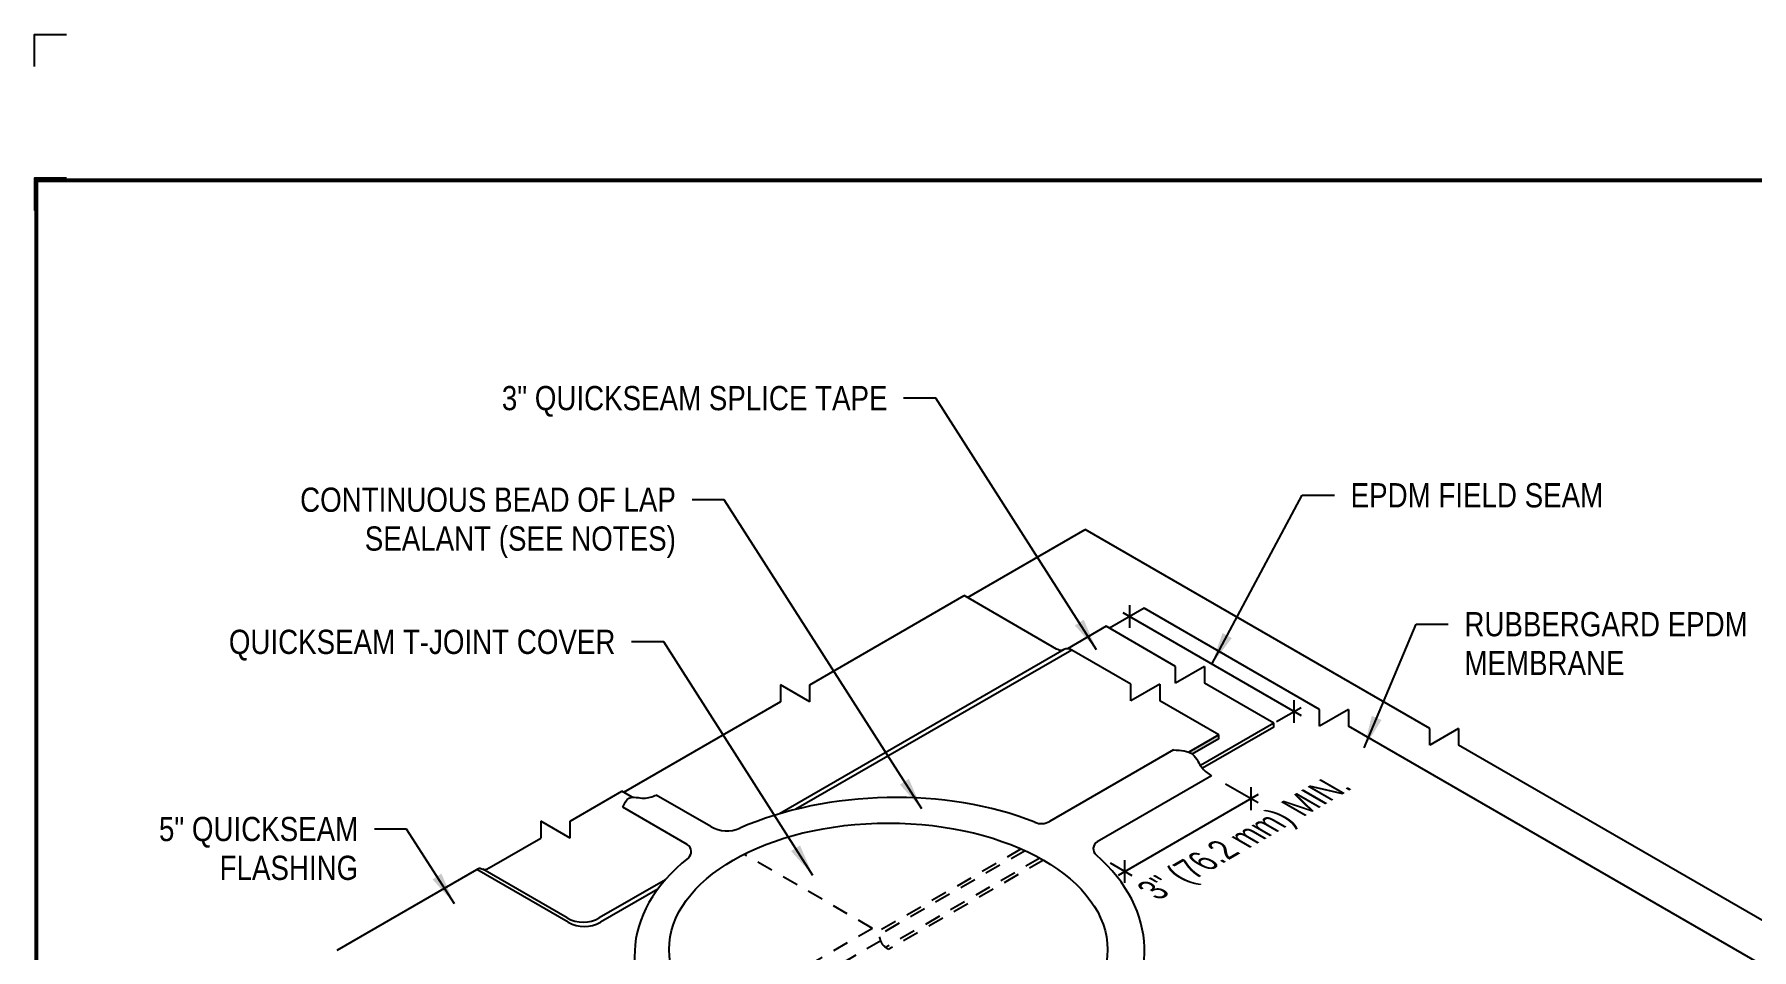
# Model space of a CAD drawing. Header units: inches. Extents: x 143.4 to 163.5, y -66.6 to -49.9.
# Drawn here: x 143.45 to 156.75, y -56.95 to -49.86 of the extents above; entities that cross this region are included whole.
import ezdxf
from ezdxf.enums import TextEntityAlignment as Align

# ---------------------------------------------------------------- set-up
doc = ezdxf.new("R2010")
doc.units = ezdxf.units.IN
doc.header["$MEASUREMENT"] = 0
doc.linetypes.add('HIDDEN2', pattern=[0.1875, 0.125, -0.0625])
doc.layers.get('0').update_dxf_attribs({"linetype": 'CONTINUOUS'})
doc.layers.get('DEFPOINTS').update_dxf_attribs({"linetype": 'CONTINUOUS'})
for name, color, linetype in [('FSBP-ANNO-NOTE', 7, 'CONTINUOUS'), ('FSBP-INSULATION', 7, 'CONTINUOUS'), ('FSBP-MEMBRANE', 7, 'CONTINUOUS'), ('FSBP-SEALANTS', 1, 'CONTINUOUS'), ('FSBP-TTLB-BORDER', 7, 'CONTINUOUS'), ('FSBP-TTLB-TEXT', 7, 'CONTINUOUS')]:
    doc.layers.add(name, color=color, linetype=linetype)
doc.styles.add('FSBP_ARIAL', font='ARIAL.TTF')
doc.styles.add('FSBP_ARIAL_BOLD', font='')
doc.styles.add('FSBP_ARIAL_NAR', font='ARIALN.TTF')
doc.styles.get('FSBP_ARIAL_BOLD').set_extended_font_data('Arial Black')
doc.dimstyles.new('FSBP-LEADER', dxfattribs={"dimtxt": 0.1875, "dimasz": 0.25, "dimexe": 0.0625, "dimexo": 0.125, "dimgap": 0.125, "dimtad": 0, "dimtih": 1, "dimtoh": 1, "dimdec": 4, "dimzin": 0, "dimdsep": 46, "dimlunit": 4, "dimtxsty": 'FSBP_ARIAL_NAR', "dimcen": 0.09375, "dimclrd": 256, "dimclre": 256, "dimclrt": 256, "dimadec": 0, "dimazin": 0, "dimtfac": 1, "dimtdec": 4, "dimtofl": 0, "dimtmove": 0, "dimatfit": 3, "dimfxl": 0, "dimtolj": 1, "dimtzin": 0, "dimlwd": -1, "dimlwe": -1, "dimarcsym": 0})

# ---------------------------------------------------------------- blocks, each defined once
blk = doc.blocks.new('TTLB-EPDM_1')
at = {"layer": 'DEFPOINTS', "linetype": 'Continuous', "ltscale": 1.75}
blk.add_lwpolyline([(-0.015625, 13.88083333333333), (-0.015625, 14.13083333333333), (0.234375, 14.13083333333333)], dxfattribs=at)
at = {"layer": 'DEFPOINTS', "color": 1}
blk.add_lwpolyline([(0.234375, 13.015625), (-0.015625, 13.015625), (-0.015625, 12.765625)], dxfattribs=at)
at = {"layer": 'FSBP-TTLB-BORDER', "const_width": 0.03125}
blk.add_lwpolyline([(20, 0), (20, 13), (0, 13), (0, 0)], dxfattribs=at)
at = {"layer": 'FSBP-TTLB-TEXT'}
for tag, height, style, p in [('MAXIMUM_WARRANTY', 0.1875, 'FSBP_ARIAL_BOLD', (18.03987100774941, 0.2240244307510579)), ('ACCPT_SYSTEMS', 0.21875, 'FSBP_ARIAL', (12.49438170418193, -1.125))]:
    blk.add_attdef(tag, text='', height=height, dxfattribs=dict(at, style=style)).set_placement(p, align=Align.MIDDLE_LEFT)
for tag, height, style, p in [('DETAIL_DESCP_LINE_1', 0.21875, 'FSBP_ARIAL_BOLD', (10.33118450231211, -0.3736318192489421)), ('ISSUE_REV_DATE', 0.21875, 'FSBP_ARIAL', (16.84069633627263, -0.7282559425942452)), ('DETAIL_NUMBER', 0.4375, 'FSBP_ARIAL', (18.91941590748775, -0.8931630692489421))]:
    blk.add_attdef(tag, text='', height=height, dxfattribs=dict(at, style=style)).set_placement(p, align=Align.MIDDLE_CENTER)

msp = doc.modelspace()

# ---------------------------------------------------------------- hatches: boundary and pattern name
at = {"layer": 'FSBP-MEMBRANE'}
h = msp.add_hatch(color=256, dxfattribs=at)
edge = h.paths.add_edge_path()
edge.add_line((152.6246671444855, -55.31499877616976), (152.6246671444855, -55.28499877616973))
edge.add_line((152.6246671444855, -55.28499877616973), (152.3927314393751, -55.4189069179498))
edge.add_spline(control_points=[(152.3927314393751, -55.4189069179498), (152.4022196321247, -55.42282312328642), (152.4110311073555, -55.42768400801121), (152.4189760058932, -55.4337546104059)], knot_values=[0.1728506188665323, 0.1728506188665323, 0.1728506188665323, 0.1728506188665323, 0.2213454114712345, 0.2213454114712345, 0.2213454114712345, 0.2213454114712345], degree=3, periodic=0)
edge.add_line((152.4189760058932, -55.4337546104059), (152.6246671444855, -55.31499877616976))

# ---------------------------------------------------------------- linework, layer by layer
at = {"layer": 'FSBP-ANNO-NOTE'}
for p, q in [((151.9348431581184, -54.45665718804042), (151.9348431581184, -54.27988049274381)), ((151.8807165703818, -54.33701884039213), (153.2620270894181, -55.13451884039218)), ((153.0711005238624, -55.18225034441124), (153.2620270894181, -55.07201884039218)), ((153.2079005016816, -55.19165718804052), (153.2079005016816, -55.01488049274386)), ((152.9287362009355, -55.74733276052307), (151.8435050525888, -56.37389125615407)), ((152.6772098353565, -55.66461394564776), (152.9287362009355, -55.80983276052307)), ((152.874609613199, -55.8669711081714), (152.874609613199, -55.69019441287476)), ((151.7837212585812, -56.27687506659059), (151.9517582280617, -56.37389125615401)), ((151.8976316403252, -56.43102960380234), (151.8976316403252, -56.25425290850571))]:
    msp.add_line(p, q, dxfattribs=at)
at = {"layer": 'FSBP-INSULATION'}
for p, q in [((150.6784625013588, -54.22135700156245), (151.5899568365556, -53.69510550177152)), ((154.259250522629, -55.23622292997207), (151.5899568365556, -53.69510550177152)), ((154.482951486921, -55.23622292997207), (154.2592505226289, -55.36537674192407)), ((154.2592505226289, -55.36537674192407), (154.2592505226289, -55.23622292997207)), ((154.482951486921, -55.23622292997207), (154.482951486921, -55.36537674192407)), ((157.622468293685, -57.1779776154347), (154.482951486921, -55.36537674192407))]:
    msp.add_line(p, q, dxfattribs=at)
at = {"layer": 'FSBP-MEMBRANE'}
for p, q in [((149.456095408006, -54.89709097195792), (150.6524817392449, -54.2063570015623)), ((151.3681362980212, -54.61954035371859), (150.652481739245, -54.20635700156235)), ((152.0459840567336, -54.30410161265876), (151.7778107781025, -54.45893152726579)), ((153.404756231125, -55.08858909331097), (152.0459840567335, -54.30410161265876)), ((151.751830015989, -54.4439315272658), (151.4518726047605, -54.61711201938401)), ((152.2894985866812, -54.75435462128983), (151.751830015989, -54.44393152726586)), ((151.426499205142, -54.62287120743376), (149.2217577561551, -55.89577927649991)), ((151.4858437385088, -54.62749877616976), (149.3484289121537, -55.86153580153585)), ((151.9434049593511, -54.89167187019369), (151.4858437385089, -54.62749877616976)), ((152.5131995509734, -54.75435462128989), (152.2894985866812, -54.88350843324189)), ((152.2894985866812, -54.88350843324189), (152.2894985866812, -54.75435462128983)), ((152.5131995509734, -54.75435462128989), (152.5131995509734, -54.88350843324189)), ((149.456095408006, -55.02816327695443), (149.229071516287, -54.89709097195792)), ((149.229071516287, -54.89709097195792), (149.229071516287, -55.02816327695443)), ((149.456095408006, -55.02816327695443), (149.456095408006, -54.89709097195787)), ((152.1671059236432, -54.89167187019375), (151.9434049593511, -55.02082568214574)), ((151.9434049593511, -55.02082568214574), (151.9434049593511, -54.89167187019375)), ((152.1671059236432, -54.89167187019375), (152.1671059236432, -55.02082568214574)), ((153.0508681216656, -55.19393152726592), (152.5131995509734, -54.88350843324189)), ((149.229071516287, -55.02816327695449), (148.0130107626793, -55.73025628040078)), ((152.6246671444855, -55.28499877616973), (152.1671059236433, -55.02082568214574)), ((153.0508681216656, -55.19393152726586), (152.4822962988574, -55.52219662221783)), ((153.0508681216656, -55.22393152726589), (153.0508681216656, -55.19393152726592)), ((153.6284571954171, -55.08858909331097), (153.404756231125, -55.21774290526297)), ((153.404756231125, -55.21774290526297), (153.404756231125, -55.08858909331092)), ((153.6284571954171, -55.08858909331097), (153.6284571954171, -55.21774290526297)), ((156.8625158971259, -57.08492756726945), (153.6284571954171, -55.21774290526297)), ((152.6246671444855, -55.28499877616973), (152.3927314393752, -55.41890691794985)), ((152.6246671444855, -55.31499877616976), (152.4189760058932, -55.4337546104059)), ((153.0508681216656, -55.22393152726589), (152.4975697077215, -55.5433785154987)), ((152.6246671444855, -55.31499877616976), (152.6246671444855, -55.28499877616973)), ((147.5980687786524, -55.95346627138007), (147.9988452932324, -55.72207784280236)), ((148.0788283488187, -55.76825608147566), (147.9988452932324, -55.72207784280236)), ((147.5980687786524, -56.08453857637652), (147.3710448869333, -55.95346627138007)), ((147.3710448869333, -55.95346627138007), (147.3710448869334, -56.08453857637657)), ((147.5980687786524, -56.08453857637652), (147.5980687786524, -55.95346627138001)), ((146.9702683723532, -56.31592700495422), (147.3710448869334, -56.08453857637652)), ((145.7923779730235, -56.95233921927984), (146.8749097277541, -56.32733921927978)), ((147.583271727018, -56.73631221023849), (146.8749097277541, -56.32733921927984)), ((147.5746443277837, -56.70240309134606), (146.9221050584268, -56.32565936885742)), ((148.3366800176515, -56.40677914745195), (147.8246443277012, -56.70240309129842)), ((148.2780100855777, -56.47954239920511), (147.833271727018, -56.73631221023849))]:
    msp.add_line(p, q, dxfattribs=at)
at = {"layer": 'FSBP-MEMBRANE', "linetype": 'HIDDEN2'}
for p, q in [((149.9410566345874, -56.78341408355668), (148.9470632572636, -56.2095317395861)), ((151.0940320523799, -56.16871135862793), (149.9754405829657, -56.81453044460743)), ((151.1232217329922, -56.1818586886689), (149.9902874958524, -56.83595857545565)), ((151.2387182723872, -56.24017673055873), (150.0421229599614, -56.9310313562987)), ((151.2649800553002, -56.2550144831245), (150.0638608253117, -56.94848099388723)), ((149.9410566345874, -56.78341408355668), (148.8967055996621, -57.38637043469929)), ((150.0060027120511, -56.87999330556771), (149.0378711556841, -57.43894431973261))]:
    msp.add_line(p, q, dxfattribs=at)
at = {"layer": 'FSBP-MEMBRANE'}
for centre in [(147.6996443277012, -56.48589674035229), (147.708271727018, -56.51980585929242)]:
    msp.add_arc(centre, 0.25, 240.0000000000002, 299.9999999999997, dxfattribs=at)
for points in [[(151.4858437385088, -54.62749877616976), (151.44012535041, -54.6178493021503), (151.4053154649005, -54.63063072327439), (151.3681362980211, -54.61954035371859)], [(146.8749097277541, -56.32733921927984), (146.9004604835115, -56.31747767385643), (146.9276079037524, -56.32755648277031), (146.9702683723532, -56.31592700495422)]]:
    msp.add_spline(points, degree=3, dxfattribs=at)
at = {"layer": 'FSBP-MEMBRANE', "linetype": 'HIDDEN2'}
msp.add_spline([(150.0638608253116, -56.94848099388723), (150.0138810092907, -56.89819656340102), (149.9891868197502, -56.83384872274273), (149.9410566345873, -56.78341408355668)], degree=3, dxfattribs=at)
at = {"layer": 'FSBP-SEALANTS'}
for p, q in [((152.2740802922351, -55.40103420516634), (151.3137030433632, -55.955508268326)), ((152.5689566598496, -55.6021139456282), (151.6832657020762, -56.11346785851747)), ((148.6884752090636, -55.99504581079434), (148.2661551241474, -55.75121919608385)), ((148.5064167214864, -56.13482180909448), (148.006051547033, -55.84563372327987))]:
    msp.add_line(p, q, dxfattribs=at)
for centre, radius, start, end in [((148.8134752090636, -55.77853945984809), 0.25, 240.0000000000156, 293.6653023621444), ((151.2512030433632, -55.84725509285293), 0.125, 245.9298912335581, 299.9999999999779), ((148.4751422201034, -56.18893424355507), 0.0625, 307.1382435107596, 59.97406063393129), ((151.712769362188, -56.16647736150689), 0.06066690504036655, 119.0991328989563, 231.4051816098991)]:
    msp.add_arc(centre, radius, start, end, dxfattribs=at)
for major_axis, ratio, start_param, end_param in [((1.987520460315523, 0.05418256343742982), 0.5926261111413533, 0.9460982270172118, 2.171596263540905), ((1.965508050748376, 0.05978943295056753), 0.6116550854601437, 2.461314533445666, 5.014919327057592), ((-1.984758227618479, 0.006583787125725509), 0.6364384220185034, 2.555002991367754, 3.767415587442119)]:
    msp.add_ellipse((150.063860825312, -56.9484809938874), major_axis=major_axis, ratio=ratio, start_param=start_param, end_param=end_param, dxfattribs=at)
msp.add_ellipse((150.063860825312, -56.9484809938874), major_axis=(-1.698639105076916, 0), ratio=0.5773502691896248, dxfattribs=at)
for points in [[(152.2740802922349, -55.40103420516634), (152.4233048373463, -55.43725789941742), (152.4979170229624, -55.54379834956147), (152.5689566598521, -55.60211394562673)], [(148.0060515470329, -55.84563372327993), (148.0559370918634, -55.77461286245368), (148.1702067363576, -55.77461376703688), (148.2665523924588, -55.75106793118378)]]:
    msp.add_spline(points, degree=3, dxfattribs=at)

# ---------------------------------------------------------------- block references
msp.add_blockref('TTLB-EPDM_1', (143.4627011304575, -63.9890378368958))

# ---------------------------------------------------------------- texts
at = {"layer": 'FSBP-ANNO-NOTE', "style": 'FSBP_ARIAL_NAR'}
for s, p in [('3" QUICKSEAM SPLICE TAPE', (150.0576806022776, -52.67587115705463)), ('CONTINUOUS BEAD OF LAP', (148.4178589881127, -53.46305948139283)), ('SEALANT (SEE NOTES)', (148.4178589881127, -53.76384073139283)), ('QUICKSEAM T-JOINT COVER', (147.9490356610195, -54.56426599018695)), ('5" QUICKSEAM', (145.9566661331502, -56.01391213638601)), ('FLASHING', (145.9566661331502, -56.31469338638601))]:
    msp.add_text(s, height=0.1875, dxfattribs=at).set_placement(p, align=Align.MIDDLE_RIGHT)
for s, p in [('EPDM FIELD SEAM', (153.646046873772, -53.42856896123302)), ('RUBBERGARD EPDM', (154.5276297088856, -54.42729552988205)), ('MEMBRANE', (154.5276297088856, -54.72807677988205))]:
    msp.add_text(s, height=0.1875, dxfattribs=at).set_placement(p, align=Align.MIDDLE_LEFT)
at = {"layer": 'FSBP-ANNO-NOTE', "style": 'FSBP_ARIAL_NAR', "oblique": 329.9999999999999}
msp.add_text('3" (76.2 mm) MIN.', height=0.1875, rotation=30.00000000000054, dxfattribs=at).set_placement((152.877463763058, -56.07203907738447), align=Align.MIDDLE)

# ---------------------------------------------------------------- leaders
at = {"layer": 'FSBP-ANNO-NOTE'}
for points in [[(151.6781352162152, -54.6255368220355), (150.4326806022777, -52.6758711570546), (150.1826806022777, -52.6758711570546)], [(150.3228346810892, -55.85812152819106), (148.7928589881127, -53.4630594813928), (148.5428589881127, -53.4630594813928)], [(152.5713718298999, -54.73576884039216), (153.271046873772, -53.42856896123302), (153.521046873772, -53.42856896123302)], [(153.750653584565, -55.38398757188687), (154.1526297088856, -54.42729552988205), (154.4026297088856, -54.42729552988205)], [(149.4798070800461, -56.37353934870646), (148.3240356610195, -54.56426599018693), (148.0740356610195, -54.56426599018693)], [(146.7013361908311, -56.5926028496135), (146.3316661331502, -56.01391213638601), (146.0816661331502, -56.01391213638601)]]:
    msp.add_leader(points, dimstyle='FSBP-LEADER', dxfattribs=at)

doc.saveas('drawing.dxf')
